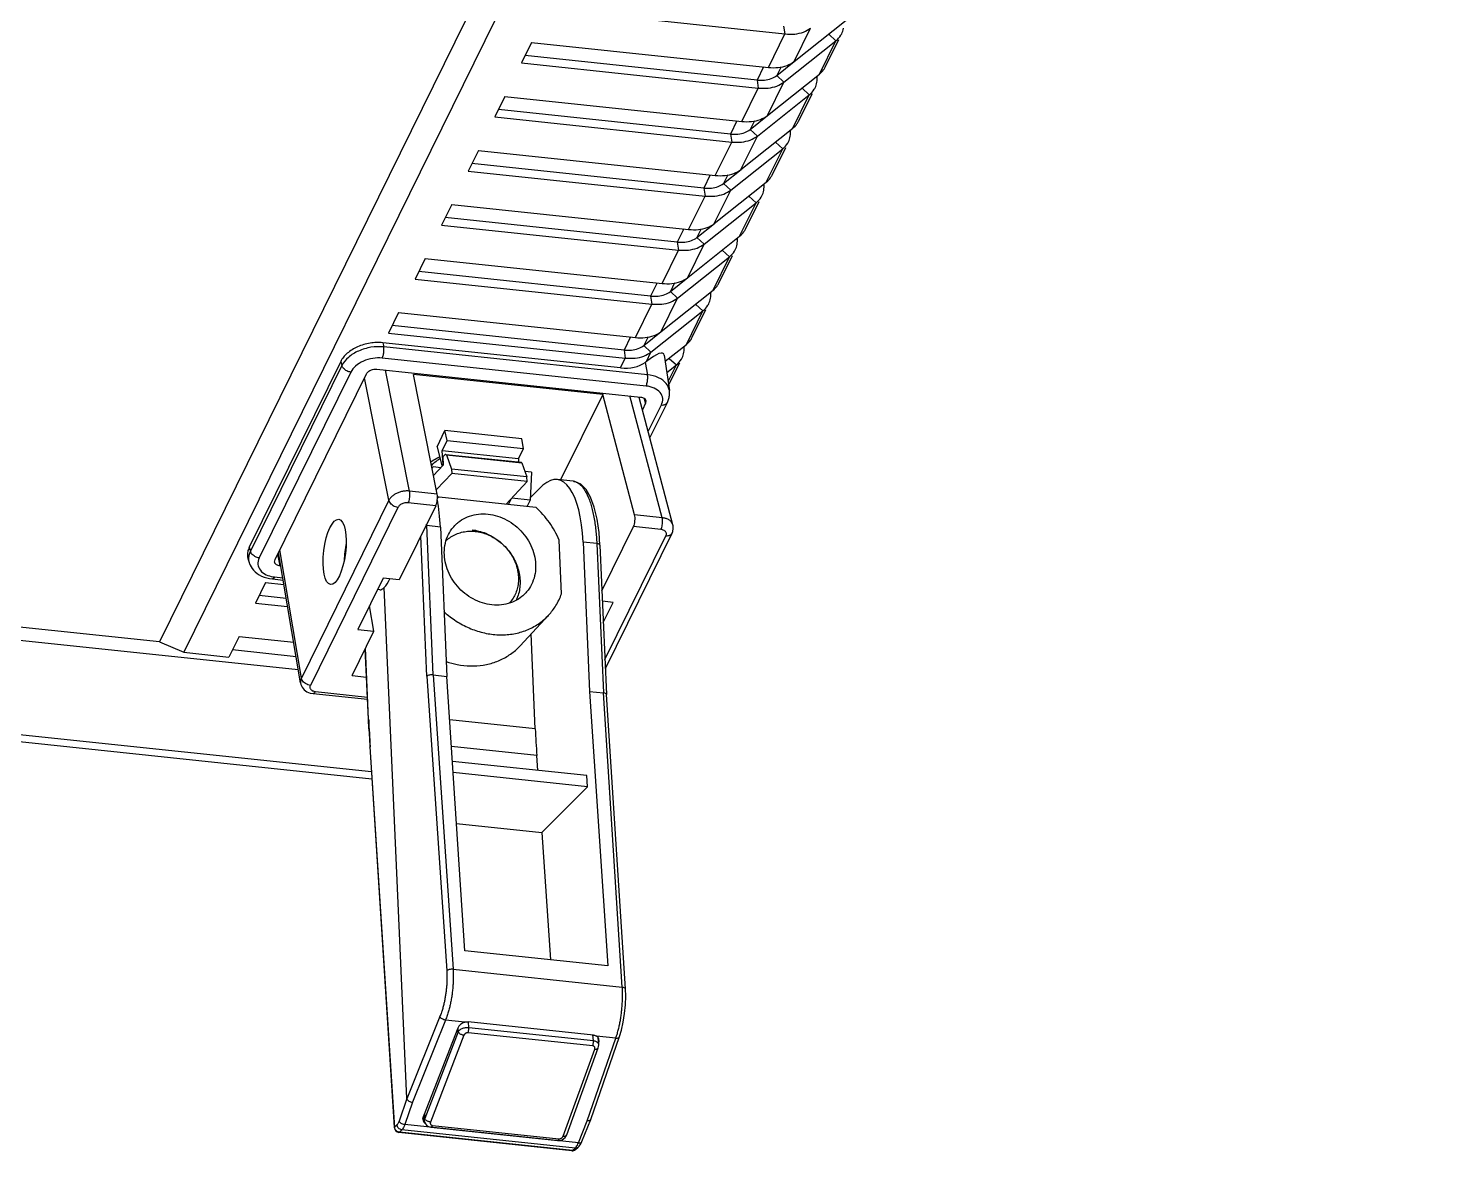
# Model space of a CAD drawing. Header units: millimetres. Extents: x 10368 to 13229, y -13270 to -11269.
# Drawn here: x 12405.1 to 12491.1, y -12820 to -12751.7 of the extents above; entities that cross this region are included whole.
import ezdxf

# ---------------------------------------------------------------- set-up
doc = ezdxf.new("R2010")
doc.units = ezdxf.units.MM

# ---------------------------------------------------------------- blocks, each defined once
blk = doc.blocks.new('u59')
at = {"color": 7, "linetype": 'Continuous'}
for p, q in [((125.4, 555.254), (124.857, 553.903)), ((125.614, 555.329), (125.073, 553.983)), ((125.614, 555.329), (136.17, 554.213)), ((125.793, 555.735), (125.624, 555.592)), ((125.978, 555.788), (125.81, 555.645)), ((125.81, 555.645), (136.347, 554.531)), ((126.019, 555.804), (125.978, 555.788)), ((125.978, 555.788), (136.495, 554.677)), ((126.019, 555.804), (136.535, 554.693)), ((134.586, 554.376), (126.89, 555.189)), ((126.325, 554.832), (124.405, 549.544)), ((126.542, 554.916), (124.622, 549.628)), ((134.49, 554.265), (126.794, 555.078)), ((136.347, 554.531), (136.495, 554.677)), ((136.495, 554.677), (136.535, 554.693)), ((136.638, 554.223), (136.786, 554.368)), ((136.786, 554.368), (138.275, 531.235)), ((138.295, 531.236), (136.803, 554.414)), ((124.855, 553.899), (123.116, 548.869)), ((125.073, 553.983), (123.335, 548.958)), ((124.855, 553.899), (124.857, 553.903)), ((132.576, 548.788), (134.606, 554.064)), ((132.92, 548.567), (134.951, 553.843)), ((132.944, 548.357), (135.034, 553.712)), ((134.951, 553.843), (134.957, 553.514)), ((134.983, 553.951), (134.99, 553.599)), ((135.067, 553.88), (135.034, 553.712)), ((135.702, 552.86), (136.17, 554.213)), ((136.046, 552.639), (136.517, 554)), ((133.692, 547.864), (135.702, 552.86)), ((134.033, 547.645), (136.045, 552.646)), ((136.046, 552.639), (137.419, 521.558)), ((124.377, 549.352), (124.405, 548.945)), ((124.377, 549.351), (124.377, 549.351)), ((124.744, 549.431), (132.321, 548.63)), ((123.335, 548.958), (124.504, 548.835)), ((124.689, 548.77), (132.306, 547.965)), ((124.701, 549.131), (132.278, 548.33)), ((124.701, 549.131), (124.726, 548.766)), ((132.278, 548.33), (132.29, 547.967)), ((132.92, 548.567), (132.928, 548.328)), ((132.523, 547.987), (133.692, 547.864)), ((122.751, 545.963), (123.904, 528.063)), ((133.234, 544.772), (122.944, 545.859)), ((122.944, 545.859), (124.096, 527.964)), ((134.821, 526.955), (133.618, 544.863)), ((123.815, 544.567), (132.522, 543.647)), ((124.929, 527.876), (123.815, 544.567)), ((127.83, 536.45), (127.313, 544.197)), ((134.437, 526.872), (133.234, 544.772)), ((132.522, 543.647), (133.604, 526.96)), ((127.83, 536.45), (125.064, 533.674)), ((133.024, 535.902), (127.83, 536.45)), ((125.064, 533.674), (133.224, 532.812)), ((125.064, 533.674), (125.094, 532.996)), ((125.094, 532.996), (133.268, 532.133)), ((365.902, 509.129), (138.169, 533.19)), ((128.082, 532.681), (128.143, 531.766)), ((138.196, 532.775), (365.929, 508.714)), ((128.143, 531.766), (133.328, 531.218)), ((138.292, 531.281), (138.275, 531.235)), ((128.232, 530.157), (133.432, 529.607)), ((128.232, 530.157), (128.487, 524.382)), ((138.357, 530.15), (138.384, 529.569)), ((138.364, 529.608), (138.365, 529.568)), ((138.383, 529.608), (138.365, 529.568)), ((138.365, 529.568), (138.556, 525.253)), ((138.384, 529.569), (138.573, 525.289)), ((124.305, 518.98), (123.904, 528.064)), ((124.929, 527.876), (124.096, 527.964)), ((124.497, 518.885), (124.096, 527.964)), ((125.33, 518.797), (124.929, 527.876)), ((141.738, 528.007), (138.438, 528.356)), ((141.605, 527.884), (138.444, 528.218)), ((134.437, 526.872), (133.604, 526.96)), ((134.005, 517.88), (133.604, 526.96)), ((134.437, 526.872), (134.838, 517.792)), ((134.821, 526.955), (135.198, 518.433)), ((136.582, 516.686), (141.909, 527.507)), ((137.131, 516.253), (142.458, 527.074)), ((139.375, 526.917), (138.044, 524.214)), ((139.375, 526.917), (138.497, 527.01)), ((142.458, 527.074), (143.772, 519.276)), ((142.507, 527.361), (143.844, 519.424)), ((123.973, 526.484), (119.921, 518.255)), ((366.302, 502.918), (142.644, 526.549)), ((73.121, 370.147), (149.612, 525.496)), ((123.997, 525.939), (120.289, 518.408)), ((129.148, 525.094), (127.416, 523.227)), ((146.642, 525.336), (142.78, 525.744)), ((146.248, 524.536), (146.864, 525.787)), ((149.612, 525.496), (146.864, 525.787)), ((151.09, 524.866), (149.612, 525.496)), ((74.822, 369.967), (151.09, 524.866)), ((146.248, 524.536), (142.924, 524.887)), ((151.09, 524.866), (366.347, 502.122)), ((124.097, 523.678), (123.498, 522.46)), ((137.484, 520.983), (139.024, 524.11)), ((139.024, 524.11), (138.044, 524.214)), ((138.044, 524.214), (138.313, 522.666)), ((145.247, 522.503), (143.291, 522.709)), ((124.182, 521.756), (122.261, 517.854)), ((123.498, 522.46), (124.154, 522.391)), ((126.639, 521.937), (126.783, 518.677)), ((137.691, 521.695), (137.828, 521.681)), ((143.372, 522.226), (145.025, 522.052)), ((144.631, 521.251), (145.247, 522.503)), ((134.287, 516.583), (136.504, 521.086)), ((136.504, 521.086), (137.484, 520.983)), ((144.631, 521.251), (143.517, 521.369)), ((144.219, 521.034), (143.561, 521.104)), ((144.086, 520.911), (143.585, 520.964)), ((143.706, 520.242), (143.754, 520.237)), ((143.754, 520.237), (143.896, 519.529)), ((144.082, 520.008), (144.059, 519.86)), ((145.703, 519.798), (145.634, 520.037)), ((144.059, 519.86), (138.496, 508.562)), ((139.452, 508.461), (145.015, 519.759)), ((139.994, 508.058), (145.557, 519.355)), ((140.063, 507.812), (145.626, 519.11)), ((145.626, 519.11), (145.557, 519.355)), ((124.497, 518.885), (125.33, 518.797)), ((119.866, 517.742), (121.917, 510)), ((120.594, 518.03), (122.261, 517.854)), ((134.005, 517.88), (134.838, 517.792)), ((120.515, 517.318), (122.194, 517.141)), ((120.515, 517.318), (122.477, 509.909)), ((122.194, 517.141), (124.133, 509.821)), ((134.08, 516.05), (128.204, 516.671)), ((128.544, 516.238), (128.73, 516.615)), ((134.287, 516.583), (135.954, 516.407)), ((127.903, 515.458), (128.538, 516.11)), ((128.469, 514.551), (128.544, 516.238)), ((128.544, 516.238), (129.664, 516.119)), ((129.999, 516.481), (128.734, 515.114)), ((129.705, 516.164), (129.869, 516.495)), ((134.196, 515.873), (135.875, 515.695)), ((134.196, 515.873), (135.647, 508.604)), ((135.875, 515.695), (137.344, 508.338)), ((137.131, 516.253), (138.617, 508.808)), ((124.133, 509.821), (126.691, 515.016)), ((125.937, 515.096), (126.913, 514.993)), ((127.768, 515.338), (127.903, 515.458)), ((128.734, 515.114), (133.307, 514.63)), ((128.734, 515.114), (128.746, 514.835)), ((128.746, 514.835), (133.319, 514.352)), ((129.056, 513.984), (128.746, 514.835)), ((134.25, 515.6), (133.307, 514.63)), ((128.469, 514.551), (128.865, 514.509)), ((133.641, 513.499), (129.056, 513.984)), ((133.677, 513.459), (129.091, 513.943)), ((129.251, 513.728), (129.246, 513.927)), ((133.319, 514.352), (133.307, 514.63)), ((133.641, 513.499), (133.319, 514.352)), ((133.824, 514.079), (133.836, 514.078)), ((133.843, 514.092), (133.826, 514.093)), ((134.422, 514.737), (133.828, 514.112)), ((133.85, 513.612), (133.828, 514.112)), ((133.836, 514.078), (133.843, 514.092)), ((133.836, 514.078), (133.887, 513.238)), ((133.897, 514.141), (133.859, 514.145)), ((134.209, 513.003), (133.943, 514.076)), ((133.979, 514.271), (134.448, 514.222)), ((129.251, 513.728), (128.946, 513.107)), ((133.582, 512.617), (128.946, 513.107)), ((128.946, 513.107), (129.062, 512.511)), ((129.251, 513.728), (133.887, 513.238)), ((133.887, 513.238), (133.582, 512.617)), ((133.707, 513.472), (133.85, 513.612)), ((121.265, 512.462), (120.202, 510.303)), ((129.062, 512.511), (133.724, 512.018)), ((133.582, 512.617), (133.724, 512.018)), ((134.209, 513.003), (133.724, 512.018)), ((121.367, 512.075), (120.57, 510.456)), ((121.526, 510.355), (121.719, 510.747)), ((121.505, 510.193), (121.526, 510.355)), ((121.526, 510.355), (121.595, 510.078)), ((137.868, 508.283), (121.831, 509.978)), ((124.133, 509.821), (135.647, 508.604)), ((120.127, 509.256), (119.453, 507.888)), ((120.158, 509.036), (119.658, 508.021)), ((120.392, 507.425), (120.079, 509.582)), ((121.499, 509.304), (137.537, 507.61)), ((120.239, 508.481), (119.658, 508.021)), ((120.098, 507.622), (119.658, 508.021)), ((121.414, 508.622), (137.452, 506.927)), ((121.553, 507.868), (121.414, 508.622)), ((123.052, 508.199), (122.759, 507.604)), ((123.052, 508.199), (137.499, 506.672)), ((140.063, 507.812), (139.994, 508.058)), ((121.199, 507.241), (118.041, 504.737)), ((120.338, 507.798), (119.042, 506.77)), ((121.48, 507.813), (121.199, 507.241)), ((121.639, 506.842), (121.199, 507.241)), ((122.445, 506.321), (122.839, 507.121)), ((137.162, 506.082), (122.759, 507.604)), ((122.839, 507.121), (122.759, 507.604)), ((122.839, 507.121), (136.939, 505.631)), ((118.689, 506.337), (117.856, 504.645)), ((119.042, 506.77), (118.041, 504.737)), ((121.639, 506.842), (120.576, 505.999)), ((122.143, 506.353), (121.142, 504.32)), ((121.379, 506.316), (121.639, 506.842)), ((136.545, 504.831), (122.143, 506.353)), ((137.499, 506.672), (137.452, 506.927)), ((120.583, 505.99), (117.425, 503.486)), ((120.583, 505.99), (119.582, 503.957)), ((136.545, 504.831), (137.162, 506.082)), ((118.481, 504.338), (118.041, 504.737)), ((119.582, 503.957), (116.424, 501.453)), ((120.022, 503.558), (119.582, 503.957)), ((120.828, 503.037), (121.222, 503.837)), ((135.545, 502.798), (121.142, 504.32)), ((121.222, 503.837), (121.142, 504.32)), ((121.222, 503.837), (135.322, 502.347)), ((117.072, 503.053), (116.239, 501.361)), ((117.425, 503.486), (116.424, 501.453)), ((120.022, 503.558), (118.959, 502.715)), ((120.526, 503.069), (119.525, 501.036)), ((119.762, 503.032), (120.022, 503.558)), ((134.928, 501.547), (120.526, 503.069)), ((134.928, 501.547), (135.545, 502.798)), ((118.966, 502.706), (115.808, 500.202)), ((118.966, 502.706), (117.965, 500.673)), ((116.864, 501.054), (116.424, 501.453)), ((133.928, 499.514), (119.525, 501.036)), ((119.604, 500.553), (119.525, 501.036)), ((117.965, 500.673), (114.807, 498.169)), ((115.808, 500.202), (114.807, 498.169)), ((118.404, 500.274), (117.342, 499.431)), ((118.404, 500.274), (117.965, 500.673)), ((118.145, 499.748), (118.404, 500.274)), ((119.211, 499.753), (119.604, 500.553)), ((119.604, 500.553), (133.705, 499.063)), ((117.349, 499.422), (114.191, 496.918)), ((115.455, 499.769), (114.622, 498.077)), ((117.349, 499.422), (116.348, 497.389)), ((118.909, 499.784), (117.908, 497.752)), ((133.311, 498.263), (118.909, 499.784)), ((133.311, 498.263), (133.928, 499.514)), ((115.247, 497.769), (114.807, 498.169)), ((132.31, 496.23), (117.908, 497.752)), ((117.987, 497.269), (117.908, 497.752)), ((116.348, 497.389), (113.19, 494.885)), ((114.191, 496.918), (113.19, 494.885)), ((116.787, 496.99), (115.725, 496.147)), ((116.787, 496.99), (116.348, 497.389)), ((116.528, 496.464), (116.787, 496.99)), ((117.594, 496.468), (117.987, 497.269)), ((117.987, 497.269), (132.088, 495.779)), ((115.732, 496.138), (112.574, 493.633)), ((113.838, 496.485), (113.005, 494.793)), ((115.732, 496.138), (114.731, 494.105)), ((117.292, 496.5), (116.291, 494.467)), ((131.694, 494.979), (117.292, 496.5)), ((131.694, 494.979), (132.31, 496.23)), ((113.63, 494.485), (113.19, 494.885)), ((130.693, 492.946), (116.291, 494.467)), ((116.37, 493.984), (116.291, 494.467)), ((114.731, 494.105), (111.573, 491.601)), ((112.574, 493.633), (111.573, 491.601)), ((115.17, 493.706), (114.108, 492.862)), ((115.17, 493.706), (114.731, 494.105)), ((114.911, 493.179), (115.17, 493.706)), ((115.976, 493.184), (116.37, 493.984)), ((116.37, 493.984), (130.471, 492.495)), ((114.115, 492.854), (110.957, 490.349)), ((112.221, 493.201), (111.388, 491.509)), ((114.115, 492.854), (113.114, 490.821)), ((115.675, 493.216), (114.674, 491.183)), ((130.077, 491.694), (115.675, 493.216)), ((130.077, 491.694), (130.693, 492.946)), ((112.013, 491.201), (111.573, 491.601)), ((113.114, 490.821), (109.956, 488.316)), ((113.553, 490.421), (113.114, 490.821)), ((129.076, 489.662), (114.674, 491.183)), ((114.753, 490.7), (114.674, 491.183)), ((110.604, 489.917), (109.771, 488.225)), ((110.957, 490.349), (109.956, 488.316)), ((113.553, 490.421), (112.491, 489.578)), ((114.058, 489.932), (113.057, 487.899)), ((113.294, 489.895), (113.553, 490.421)), ((128.46, 488.41), (114.058, 489.932)), ((114.359, 489.9), (114.753, 490.7)), ((114.753, 490.7), (128.854, 489.21)), ((112.498, 489.57), (109.34, 487.065)), ((112.498, 489.57), (111.497, 487.537)), ((128.46, 488.41), (129.076, 489.662)), ((110.396, 487.917), (109.956, 488.316)), ((127.459, 486.377), (113.057, 487.899)), ((113.136, 487.416), (113.057, 487.899))]:
    blk.add_line(p, q, dxfattribs=at)
for points in [[(125.624, 555.591), (125.565, 555.533), (125.463, 555.386), (125.4, 555.254)], [(126.89, 555.189), (126.814, 555.191), (126.707, 555.175), (126.604, 555.137), (126.509, 555.078), (126.427, 555.002), (126.362, 554.911), (126.325, 554.832)], [(134.983, 553.951), (134.983, 553.971), (134.963, 554.076), (134.919, 554.172), (134.853, 554.253), (134.769, 554.317), (134.671, 554.359), (134.586, 554.376)], [(124.404, 549.544), (124.384, 549.47), (124.376, 549.369), (124.377, 549.351)], [(123.116, 548.869), (122.996, 548.475), (122.884, 547.981), (122.802, 547.461), (122.753, 546.93), (122.737, 546.405), (122.751, 545.963)], [(138.357, 530.15), (138.324, 530.753), (138.295, 531.236)], [(142.508, 527.36), (142.486, 527.453), (142.408, 527.623), (142.284, 527.772), (142.118, 527.891), (141.918, 527.973), (141.738, 528.007)], [(119.921, 518.254), (119.877, 518.145), (119.845, 517.978), (119.851, 517.813), (119.866, 517.741)], [(124.305, 518.98), (124.36, 518.219), (124.474, 517.41), (124.648, 516.677), (124.875, 516.065), (125.149, 515.598), (125.467, 515.281), (125.822, 515.116), (125.94, 515.096)]]:
    blk.add_lwpolyline(points, dxfattribs=at)
for centre, radius, start, end in [((125.987, 555.506), 0.3, 103.93271, 130.35949), ((125.987, 555.504), 0.302, 91.84715, 103.8884), ((125.987, 555.507), 0.299, 83.98962, 91.87459), ((136.503, 554.395), 0.3, 3.66963, 83.97066), ((55.481, 525.916), 82.965, 2.55027, 3.67583), ((143.885, 519), 1.921, 81.09506, 83.98808), ((144.583, 519.734), 1.094, 16.10562, 19.15398), ((134.913, 518.502), 0.713, 263.98965, 267.50671), ((147.728, 518.361), 12.902, 182.52736, 182.88448), ((131.883, 518.967), 3.653, 306.99044, 309.10872), ((126.003, 515.724), 0.631, 260.05273, 264.01693), ((132.865, 518.551), 4.135, 291.76186, 292.17312), ((133.263, 515.301), 1.603, 317.66699, 321.20756), ((120.422, 507.042), 1.243, 153.92535, 170.10246), ((122.676, 506.308), 1.922, 125.73934, 128.47424), ((119.758, 505.813), 1.191, 144.32645, 153.86627), ((118.805, 503.758), 1.243, 153.92535, 170.10246), ((118.141, 502.528), 1.191, 144.32645, 153.86627), ((117.188, 500.474), 1.243, 153.92535, 170.10246), ((116.524, 499.244), 1.191, 144.32645, 153.86627), ((115.571, 497.19), 1.243, 153.92535, 170.10246), ((114.907, 495.96), 1.191, 144.32645, 153.86627), ((113.954, 493.906), 1.243, 153.92535, 170.10246), ((113.29, 492.676), 1.191, 144.32645, 153.86627), ((112.336, 490.622), 1.243, 153.92535, 170.10246), ((111.673, 489.392), 1.191, 144.32645, 153.86627), ((110.719, 487.337), 1.243, 153.92535, 170.10246)]:
    blk.add_arc(centre, radius, start, end, dxfattribs=at)
for centre, major_axis, ratio, start_param, end_param in [((134.568, 553.761), (0.439, 0.313), 0.760447, -0.489718, 0.240231), ((133.984, 547.519), (2.059, 5.13), 0.024052, -0.052991, -0.026813), ((124.847, 549.213), (0.441, 0.28), 0.785651, -3.931655, -2.80472), ((132.478, 548.407), (0.447, 0.283), 0.763647, -1.931237, -0.804301), ((115.658, 518.103), (3.769, 33.288), 0.362697, -1.159563, -1.107203), ((137.501, 519.704), (0.188, 1.991), 0.325129, -0.003821, 0.404972), ((137.501, 519.704), (0.233, 1.987), 0.370187, 0.412702, 0.885125), ((139.179, 519.527), (0.188, 1.991), 0.325129, -1.884141, -1.342558), ((127.582, 520.956), (0.675, 5.962), 0.362697, -4.301156, -2.75654), ((122.353, 517.479), (0.042, 0.498), 0.364433, 0.750087, 2.347064), ((136.061, 520.06), (0.587, 5.971), 0.332661, -4.306303, -3.983584), ((134.355, 516.211), (0.062, 0.496), 0.330706, 0.764207, 2.361183), ((129.112, 514.142), (0.02, 0.199), 0.340182, -3.754836, -3.14221), ((133.879, 513.942), (0.018, 0.199), 0.358884, 5.482528, 7.035871), ((133.699, 513.658), (0.022, 0.199), 0.3552, -3.752264, -2.731754), ((123.427, 506.165), (2.289, -1.235), 0.714452, 2.092267, 2.807854), ((122.142, 509.17), (1.708, 1.838), 0.213883, -3.311244, -2.184633)]:
    blk.add_ellipse(centre, major_axis=major_axis, ratio=ratio, start_param=start_param, end_param=end_param, dxfattribs=at)
blk.add_ellipse((140.433, 519.394), major_axis=(0.25, 1.985), ratio=0.330706, dxfattribs=at)
for points, start_tangent, end_tangent in [([(125.614, 555.329), (125.512, 555.328), (125.436, 555.298), (125.4, 555.254)], (-0.992225, 0.124457), (-0.388072, -0.921629)), ([(125.81, 555.645), (125.741, 555.568), (125.674, 555.461), (125.614, 555.329)], (-0.755499, -0.65515), (-0.366525, -0.930408)), ([(125.81, 555.645), (125.705, 555.635), (125.624, 555.592)], (-0.993332, 0.115289), (-0.763271, -0.646078)), ([(125.978, 555.788), (125.895, 555.784), (125.819, 555.753), (125.793, 555.735)], (-0.993332, 0.115289), (-0.762263, -0.647268)), ([(126.794, 555.078), (126.819, 555.132), (126.847, 555.17), (126.876, 555.188), (126.89, 555.189)], (0.350319, 0.93663), (0.995025, -0.099625)), ([(126.542, 554.916), (126.471, 554.917), (126.41, 554.904), (126.362, 554.88), (126.331, 554.845), (126.325, 554.832)], (-0.995221, 0.097652), (-0.338236, -0.941061)), ([(126.794, 555.078), (126.752, 555.077), (126.708, 555.069), (126.665, 555.051), (126.625, 555.026), (126.59, 554.994), (126.562, 554.956), (126.542, 554.916)], (-0.994493, 0.104806), (-0.34149, -0.939885)), ([(134.49, 554.265), (134.515, 554.319), (134.542, 554.356), (134.571, 554.375), (134.586, 554.376)], (0.350319, 0.93663), (0.99495, -0.100369)), ([(136.17, 554.213), (136.225, 554.347), (136.284, 554.454), (136.347, 554.531)], (0.333957, 0.942588), (0.71993, 0.694047)), ([(136.347, 554.531), (136.456, 554.499), (136.55, 554.43), (136.614, 554.333), (136.638, 554.223)], (0.995475, -0.095027), (0.031111, -0.999516)), ([(136.495, 554.677), (136.581, 554.655), (136.661, 554.608), (136.726, 554.539), (136.769, 554.457), (136.786, 554.368)], (0.995475, -0.095027), (0.031111, -0.999516)), ([(136.802, 554.414), (136.803, 554.407), (136.786, 554.368)], (0.084141, -0.996454), (-0.627353, -0.778735)), ([(124.857, 553.903), (124.895, 553.95), (124.971, 553.98), (125.073, 553.983)], (0.382683, 0.92388), (0.994465, -0.105072)), ([(134.606, 554.064), (134.617, 554.105), (134.618, 554.145), (134.609, 554.182), (134.59, 554.214), (134.563, 554.239), (134.529, 554.256), (134.49, 554.265)], (0.359094, 0.933301), (-0.994433, 0.105374)), ([(134.606, 554.064), (134.682, 554.049), (134.756, 554.022), (134.824, 553.986), (134.882, 553.941), (134.925, 553.893), (134.951, 553.843)], (0.99365, -0.112515), (0.308023, -0.951379)), ([(134.951, 553.843), (134.979, 553.908), (134.983, 553.951)], (0.529207, 0.848493), (-0.017555, 0.999846)), ([(136.17, 554.213), (136.284, 554.189), (136.39, 554.14), (136.472, 554.074), (136.517, 554)], (0.996309, -0.085841), (0.310232, -0.950661)), ([(136.517, 554), (136.554, 554.093), (136.595, 554.169), (136.638, 554.223)], (0.326905, 0.945057), (0.711496, 0.70269)), ([(136.045, 552.646), (135.999, 552.719), (135.917, 552.785), (135.813, 552.835), (135.702, 552.86)], (-0.342372, 0.939564), (-0.994465, 0.105072)), ([(124.377, 549.351), (124.379, 549.334), (124.402, 549.274), (124.45, 549.221), (124.518, 549.178), (124.603, 549.148), (124.701, 549.131)], (0.067035, -0.997751), (0.995441, -0.095381)), ([(124.622, 549.628), (124.551, 549.629), (124.489, 549.617), (124.441, 549.592), (124.411, 549.557), (124.405, 549.544)], (-0.995221, 0.097652), (-0.338194, -0.941076)), ([(124.622, 549.628), (124.612, 549.588), (124.613, 549.548), (124.623, 549.512), (124.642, 549.481), (124.67, 549.456), (124.705, 549.439), (124.744, 549.431)], (-0.341184, -0.939997), (0.994434, -0.105358)), ([(124.744, 549.431), (124.723, 549.363), (124.709, 549.287), (124.701, 549.208), (124.701, 549.131)], (-0.350319, -0.93663), (0.05119, -0.998689)), ([(123.335, 548.958), (123.244, 548.672), (123.173, 548.407), (123.114, 548.149), (123.063, 547.884), (123.019, 547.606), (122.983, 547.321), (122.956, 547.036), (122.938, 546.758), (122.929, 546.481), (122.93, 546.187), (122.944, 545.859)], (-0.329182, -0.944267), (0.064392, -0.997925)), ([(123.335, 548.958), (123.233, 548.953), (123.156, 548.921), (123.116, 548.869)], (-0.996309, 0.085841), (-0.331839, -0.943336)), ([(124.689, 548.77), (124.592, 548.792), (124.504, 548.835)], (-0.994465, 0.105072), (-0.833384, 0.552695)), ([(132.321, 548.63), (132.3, 548.562), (132.286, 548.486), (132.278, 548.407), (132.278, 548.33)], (-0.350322, -0.936629), (0.051193, -0.998689)), ([(132.278, 548.33), (132.385, 548.326), (132.495, 548.335), (132.604, 548.359), (132.706, 548.396), (132.796, 548.445), (132.869, 548.503), (132.92, 548.567)], (0.993399, -0.114713), (0.517633, 0.855603)), ([(132.321, 548.63), (132.363, 548.63), (132.407, 548.639), (132.451, 548.656), (132.491, 548.681), (132.527, 548.712), (132.556, 548.749), (132.576, 548.788)], (0.994491, -0.104819), (0.359396, 0.933185)), ([(132.576, 548.788), (132.651, 548.773), (132.725, 548.747), (132.794, 548.71), (132.851, 548.665), (132.895, 548.617), (132.92, 548.567)], (0.99365, -0.112515), (0.308023, -0.951379)), ([(132.523, 547.987), (132.411, 547.965), (132.306, 547.965)], (-0.959852, -0.280508), (-0.994465, 0.105072)), ([(133.234, 544.772), (133.221, 545.099), (133.222, 545.393), (133.233, 545.671), (133.255, 545.948), (133.287, 546.232), (133.329, 546.516), (133.38, 546.794), (133.439, 547.058), (133.506, 547.315), (133.588, 547.58), (133.692, 547.864)], (-0.066893, 0.99776), (0.371032, 0.92862)), ([(133.618, 544.863), (133.606, 545.157), (133.607, 545.422), (133.617, 545.671), (133.637, 545.921), (133.666, 546.177), (133.704, 546.432), (133.75, 546.682), (133.804, 546.919), (133.865, 547.151), (133.939, 547.389), (134.033, 547.645)], (-0.06702, 0.997752), (0.373294, 0.927713)), ([(133.692, 547.864), (133.802, 547.837), (133.905, 547.786), (133.986, 547.718), (134.033, 547.645)], (0.992225, -0.124457), (0.342138, -0.93965)), ([(122.944, 545.859), (122.846, 545.88), (122.779, 545.915), (122.751, 545.96), (122.751, 545.963)], (-0.994326, 0.106374), (-0.048134, 0.998841)), ([(133.234, 544.772), (133.348, 544.77), (133.46, 544.787), (133.555, 544.819), (133.618, 544.863)], (0.994601, -0.10377), (0.68321, 0.730222)), ([(123.904, 528.063), (123.904, 528.061), (123.931, 528.018), (123.998, 527.984), (124.096, 527.964)], (0.042397, -0.999101), (0.994465, -0.105072)), ([(141.605, 527.884), (141.66, 527.968), (141.717, 528.006), (141.738, 528.006)], (0.441734, 0.897146), (0.990719, -0.135924)), ([(141.909, 527.507), (141.934, 527.581), (141.933, 527.654), (141.909, 527.722), (141.86, 527.782), (141.791, 527.83), (141.704, 527.865), (141.605, 527.884)], (0.441502, 0.89726), (-0.994446, 0.105246)), ([(134.437, 526.872), (134.55, 526.869), (134.663, 526.884), (134.758, 526.914), (134.821, 526.955)], (0.994465, -0.105072), (0.706333, 0.70788)), ([(141.909, 527.507), (142.06, 527.472), (142.203, 527.403), (142.325, 527.307), (142.413, 527.194), (142.458, 527.074)], (0.994465, -0.105072), (0.18067, -0.983544)), ([(142.458, 527.074), (142.507, 527.22), (142.508, 527.36)], (0.448927, 0.893568), (-0.163921, 0.986474)), ([(133.647, 526.064), (132.98, 526.239), (132.178, 526.323), (131.394, 526.27), (130.651, 526.081), (129.971, 525.76), (129.374, 525.318), (129.148, 525.094)], (-0.948203, 0.317666), (-0.679973, -0.733237)), ([(133.788, 523.024), (133.595, 523.192), (132.855, 523.713), (132.052, 524.102), (131.212, 524.345), (130.364, 524.435), (129.537, 524.368), (128.761, 524.146), (128.06, 523.777), (127.46, 523.274), (127.416, 523.227)], (-0.739296, 0.673381), (-0.679994, -0.733218)), ([(127.416, 523.227), (126.981, 522.653), (126.639, 521.937)], (-0.679994, -0.733218), (-0.335243, -0.942132)), ([(128.851, 521.925), (129.042, 522.101), (129.495, 522.39), (130.016, 522.569), (130.576, 522.629), (131.158, 522.567), (131.728, 522.388), (132.27, 522.097), (132.753, 521.709), (133.161, 521.239), (133.472, 520.71), (133.676, 520.142), (133.762, 519.562)], (0.692439, 0.721476), (0.044105, -0.999027)), ([(128.214, 520.148), (128.249, 520.715), (128.404, 521.245), (128.672, 521.713), (128.851, 521.925)], (-0.044105, 0.999027), (0.692439, 0.721476)), ([(132.08, 518.05), (131.662, 518.125), (131.25, 518.26), (130.854, 518.453), (130.483, 518.699), (130.145, 518.993), (129.847, 519.328), (129.596, 519.696), (129.398, 520.09), (129.258, 520.5), (129.177, 520.918), (129.159, 521.334), (129.203, 521.738), (129.309, 522.122), (129.4, 522.338)], (-0.994465, 0.105072), (0.435218, 0.900325)), ([(131.888, 518.147), (131.512, 518.215), (131.141, 518.337), (130.785, 518.51), (130.451, 518.732), (130.147, 518.996), (129.878, 519.297), (129.653, 519.629), (129.475, 519.983), (129.348, 520.353), (129.276, 520.728), (129.259, 521.103), (129.299, 521.467), (129.394, 521.812), (129.542, 522.132), (129.741, 522.419), (129.819, 522.508)], (-0.994465, 0.105072), (0.682141, 0.731221)), ([(144.086, 520.911), (144.174, 521.023), (144.218, 521.028)], (0.441734, 0.897146), (0.994224, -0.107327)), ([(145.096, 520.15), (144.947, 520.511), (144.589, 520.779), (144.182, 520.898)], (-0.089205, 0.996013), (-0.987893, 0.155138)), ([(144.882, 520.858), (144.219, 521.034)], (-0.907376, 0.42032), (-0.994465, 0.105072)), ([(145.375, 520.501), (144.882, 520.858)], (-0.664799, 0.747022), (-0.907376, 0.42032)), ([(133.072, 517.731), (132.934, 517.608), (132.481, 517.32), (131.96, 517.141), (131.4, 517.081), (130.818, 517.142), (130.247, 517.322), (129.706, 517.613), (129.223, 518), (128.815, 518.471), (128.503, 519), (128.3, 519.568), (128.214, 520.148)], (-0.716743, -0.697337), (-0.044105, 0.999027)), ([(143.754, 520.237), (143.966, 520.169), (144.077, 520.03), (144.082, 520.008)], (0.994465, -0.105072), (0.166885, -0.985976)), ([(145.015, 519.759), (145.096, 520.15)], (0.441734, 0.897146), (-0.089205, 0.996013)), ([(145.617, 520.093), (145.375, 520.501)], (-0.327973, 0.944687), (-0.664799, 0.747022)), ([(145.557, 519.355), (145.664, 519.879), (145.633, 520.037)], (0.441734, 0.897146), (-0.284383, 0.958711)), ([(133.762, 519.562), (133.727, 518.995), (133.572, 518.465), (133.304, 517.997), (133.072, 517.731)], (0.044105, -0.999027), (-0.716743, -0.697337)), ([(145.015, 519.759), (145.251, 519.688), (145.336, 519.638)], (0.994465, -0.105072), (0.82529, -0.564709)), ([(145.336, 519.638), (145.448, 519.541)], (0.82529, -0.564709), (0.675266, -0.737575)), ([(145.448, 519.541), (145.557, 519.355)], (0.675266, -0.737575), (0.268877, -0.963175)), ([(145.626, 519.11), (145.718, 519.375), (145.733, 519.638), (145.703, 519.798)], (0.441734, 0.897146), (-0.276908, 0.960897)), ([(120.289, 518.408), (120.147, 518.404), (120.027, 518.363), (119.942, 518.289), (119.921, 518.255)], (-0.994465, 0.105072), (-0.439835, -0.898079)), ([(120.289, 518.408), (120.265, 518.334), (120.265, 518.26), (120.29, 518.192), (120.338, 518.132), (120.407, 518.084), (120.494, 518.049), (120.594, 518.03)], (-0.441502, -0.89726), (0.994446, -0.105246)), ([(124.305, 518.98), (124.305, 518.977), (124.332, 518.936), (124.399, 518.904), (124.497, 518.885)], (0.013104, -0.999914), (0.994465, -0.105072)), ([(125.695, 515.17), (125.592, 515.233), (125.445, 515.36), (125.305, 515.527), (125.173, 515.733), (125.051, 515.976), (124.939, 516.254), (124.837, 516.565), (124.747, 516.909), (124.67, 517.28), (124.606, 517.672), (124.556, 518.076), (124.52, 518.483), (124.497, 518.885)], (-0.888504, 0.458869), (-0.044106, 0.999027)), ([(126.783, 518.677), (127.049, 518.124), (127.378, 517.601), (127.765, 517.113), (128.204, 516.671)], (0.381586, -0.924333), (0.741897, -0.670513)), ([(133.647, 518.702), (133.571, 518.634), (133.287, 518.432), (132.97, 518.279), (132.625, 518.18), (132.262, 518.135), (131.888, 518.147)], (-0.727487, -0.686122), (-0.994465, 0.105072)), ([(119.866, 517.741), (119.909, 517.638), (120.005, 517.519), (120.143, 517.423), (120.316, 517.355), (120.515, 517.318)], (0.258132, -0.96611), (0.995455, -0.095237)), ([(120.594, 518.03), (120.547, 517.908), (120.513, 517.76), (120.495, 517.602), (120.496, 517.45), (120.515, 517.318)], (-0.441734, -0.897146), (0.226362, -0.974043)), ([(135.954, 516.407), (136.061, 516.404), (136.172, 516.418), (136.28, 516.448), (136.379, 516.492), (136.466, 516.549), (136.534, 516.614), (136.582, 516.686)], (0.994481, -0.104916), (0.441992, 0.897019)), ([(136.582, 516.686), (136.732, 516.652), (136.876, 516.583), (136.997, 516.487), (137.085, 516.373), (137.13, 516.253)], (0.994465, -0.105072), (0.18067, -0.983544)), ([(135.954, 516.407), (135.907, 516.285), (135.873, 516.138), (135.856, 515.98), (135.857, 515.827), (135.875, 515.695)], (-0.441734, -0.897146), (0.226362, -0.974043)), ([(135.875, 515.695), (136.091, 515.688), (136.312, 515.714), (136.528, 515.773), (136.726, 515.862), (136.899, 515.975), (137.036, 516.108), (137.131, 516.253)], (0.993391, -0.114783), (0.434608, 0.90062)), ([(125.773, 515.135), (125.746, 515.146), (125.695, 515.17)], (-0.935739, 0.352693), (-0.888504, 0.458869)), ([(125.893, 515.102), (125.773, 515.135)], (-0.984972, 0.172713), (-0.935739, 0.352693)), ([(134.028, 513.738), (134.344, 513.95), (134.548, 514.133)], (0.86979, 0.493422), (0.695997, 0.718045)), ([(134.587, 513.915), (134.225, 513.7), (134.058, 513.618)], (-0.827263, -0.561815), (-0.908464, -0.417964)), ([(120.11, 510.06), (120.07, 509.818), (120.079, 509.582)], (-0.260376, -0.965507), (0.143481, -0.989653)), ([(120.202, 510.303), (120.11, 510.06)], (-0.441734, -0.897146), (-0.260376, -0.965507)), ([(120.57, 510.456), (120.354, 510.433), (120.213, 510.322), (120.202, 510.303)], (-0.994465, 0.105072), (-0.430855, -0.902421)), ([(120.57, 510.456), (120.489, 510.064)], (-0.441734, -0.897146), (0.089221, -0.996012)), ([(120.489, 510.064), (120.638, 509.704), (120.996, 509.436), (121.499, 509.304)], (0.089221, -0.996012), (0.994465, -0.105072)), ([(121.831, 509.978), (121.619, 510.046), (121.508, 510.184), (121.506, 510.193)], (-0.994465, 0.105072), (-0.234287, 0.972167)), ([(120.08, 509.582), (120.271, 509.152), (120.741, 508.799), (121.414, 508.622)], (0.150824, -0.988561), (0.994465, -0.105072)), ([(121.499, 509.304), (121.431, 509.098), (121.4, 508.85), (121.414, 508.622)], (-0.441734, -0.897146), (0.181486, -0.983394)), ([(119.658, 508.021), (119.354, 507.678), (119.305, 507.588)], (-0.783462, -0.62144), (-0.440658, -0.897675)), ([(137.452, 506.927), (138.224, 506.952), (138.978, 507.176), (139.6, 507.564), (139.994, 508.058)], (0.994465, -0.105072), (0.441734, 0.897146)), ([(137.537, 507.61), (138.114, 507.628), (138.687, 507.797), (139.159, 508.092), (139.452, 508.461)], (0.994465, -0.105072), (0.441734, 0.897146)), ([(138.496, 508.562), (138.353, 508.405), (138.123, 508.302), (137.868, 508.283)], (-0.441734, -0.897146), (-0.994465, 0.105072)), ([(139.452, 508.461), (139.689, 508.39), (139.886, 508.244), (139.994, 508.058)], (0.994465, -0.105072), (0.268877, -0.963175)), ([(119.197, 507.256), (119.184, 506.892)], (-0.172599, -0.984992), (0.089079, -0.996025)), ([(122.759, 507.604), (122.162, 507.606), (121.63, 507.482), (121.199, 507.241)], (-0.994465, 0.105072), (-0.783462, -0.62144)), ([(122.839, 507.121), (122.379, 507.122), (121.971, 507.027), (121.639, 506.842)], (-0.994465, 0.105072), (-0.783462, -0.62144)), ([(137.537, 507.61), (137.468, 507.403), (137.437, 507.155), (137.452, 506.927)], (-0.441734, -0.897146), (0.181486, -0.983394)), ([(137.499, 506.672), (137.883, 506.659), (138.278, 506.697), (138.668, 506.787), (139.038, 506.923), (139.375, 507.101), (139.665, 507.314), (139.898, 507.554), (140.063, 507.812)], (0.994465, -0.105072), (0.441734, 0.897146)), ([(119.042, 506.77), (118.791, 506.507)], (-0.783462, -0.62144), (-0.582554, -0.812792)), ([(121.546, 506.355), (121.014, 506.231), (120.583, 505.99)], (-0.994275, -0.106854), (-0.783462, -0.62144)), ([(122.143, 506.353), (121.546, 506.355)], (-0.994465, 0.105072), (-0.994275, -0.106854)), ([(118.041, 504.737), (117.737, 504.394), (117.688, 504.304)], (-0.783462, -0.62144), (-0.440658, -0.897675)), ([(117.58, 503.972), (117.567, 503.608)], (-0.172599, -0.984992), (0.089079, -0.996025)), ([(121.142, 504.32), (120.545, 504.322), (120.013, 504.198), (119.582, 503.957)], (-0.994465, 0.105072), (-0.783462, -0.62144)), ([(121.222, 503.837), (120.762, 503.838), (120.354, 503.743), (120.022, 503.558)], (-0.994465, 0.105072), (-0.783462, -0.62144)), ([(117.425, 503.486), (117.174, 503.223)], (-0.783462, -0.62144), (-0.582554, -0.812792)), ([(119.929, 503.07), (119.397, 502.947), (118.966, 502.706)], (-0.994275, -0.106854), (-0.783462, -0.62144)), ([(120.526, 503.069), (119.929, 503.07)], (-0.994465, 0.105072), (-0.994275, -0.106854)), ([(116.424, 501.453), (116.12, 501.11), (116.071, 501.02)], (-0.783462, -0.62144), (-0.440658, -0.897675)), ([(119.525, 501.036), (118.928, 501.038), (118.396, 500.914), (117.965, 500.673)], (-0.994465, 0.105072), (-0.783462, -0.62144)), ([(115.808, 500.202), (115.557, 499.939)], (-0.783462, -0.62144), (-0.582554, -0.812792)), ([(115.963, 500.688), (115.949, 500.323)], (-0.172599, -0.984992), (0.089079, -0.996025)), ([(119.604, 500.553), (119.145, 500.554), (118.737, 500.459), (118.404, 500.274)], (-0.994465, 0.105072), (-0.783462, -0.62144)), ([(118.312, 499.786), (117.78, 499.663), (117.349, 499.422)], (-0.994275, -0.106854), (-0.783462, -0.62144)), ([(118.909, 499.784), (118.312, 499.786)], (-0.994465, 0.105072), (-0.994275, -0.106854)), ([(114.807, 498.169), (114.503, 497.826), (114.454, 497.736)], (-0.783462, -0.62144), (-0.440658, -0.897675)), ([(117.908, 497.752), (117.311, 497.753), (116.779, 497.63), (116.348, 497.389)], (-0.994465, 0.105072), (-0.783462, -0.62144)), ([(114.191, 496.918), (113.94, 496.655)], (-0.783462, -0.62144), (-0.582554, -0.812792)), ([(114.346, 497.403), (114.332, 497.039)], (-0.172599, -0.984992), (0.089079, -0.996025)), ([(117.987, 497.269), (117.528, 497.27), (117.12, 497.175), (116.787, 496.99)], (-0.994465, 0.105072), (-0.783462, -0.62144)), ([(116.695, 496.502), (116.163, 496.379), (115.732, 496.138)], (-0.994275, -0.106854), (-0.783462, -0.62144)), ([(117.292, 496.5), (116.695, 496.502)], (-0.994465, 0.105072), (-0.994275, -0.106854)), ([(113.19, 494.885), (112.886, 494.542), (112.837, 494.452)], (-0.783462, -0.62144), (-0.440658, -0.897675)), ([(116.291, 494.467), (115.694, 494.469), (115.162, 494.346), (114.731, 494.105)], (-0.994465, 0.105072), (-0.783462, -0.62144)), ([(112.574, 493.633), (112.323, 493.371)], (-0.783462, -0.62144), (-0.582554, -0.812792)), ([(112.729, 494.119), (112.715, 493.755)], (-0.172599, -0.984992), (0.089079, -0.996025)), ([(116.37, 493.984), (115.911, 493.986), (115.503, 493.891), (115.17, 493.706)], (-0.994465, 0.105072), (-0.783462, -0.62144)), ([(115.078, 493.218), (114.546, 493.095), (114.115, 492.854)], (-0.994275, -0.106854), (-0.783462, -0.62144)), ([(115.675, 493.216), (115.078, 493.218)], (-0.994465, 0.105072), (-0.994275, -0.106854)), ([(111.573, 491.601), (111.269, 491.258), (111.22, 491.168)], (-0.783462, -0.62144), (-0.440658, -0.897675)), ([(111.112, 490.835), (111.098, 490.471)], (-0.172599, -0.984992), (0.089079, -0.996025)), ([(114.674, 491.183), (114.077, 491.185), (113.545, 491.062), (113.114, 490.821)], (-0.994465, 0.105072), (-0.783462, -0.62144)), ([(114.753, 490.7), (114.294, 490.702), (113.885, 490.607), (113.553, 490.421)], (-0.994465, 0.105072), (-0.783462, -0.62144)), ([(110.957, 490.349), (110.706, 490.087)], (-0.783462, -0.62144), (-0.582554, -0.812792)), ([(113.461, 489.934), (112.929, 489.81), (112.498, 489.57)], (-0.994275, -0.106854), (-0.783462, -0.62144)), ([(114.058, 489.932), (113.461, 489.934)], (-0.994465, 0.105072), (-0.994275, -0.106854)), ([(109.956, 488.316), (109.652, 487.974), (109.603, 487.884)], (-0.783462, -0.62144), (-0.440658, -0.897675)), ([(113.057, 487.899), (112.46, 487.901), (111.928, 487.778), (111.497, 487.537)], (-0.994465, 0.105072), (-0.783462, -0.62144))]:
    blk.add_spline(points, degree=3, dxfattribs=dict(at, start_tangent=start_tangent, end_tangent=end_tangent))

msp = doc.modelspace()

# ---------------------------------------------------------------- block references
at = {"rotation": 180}
msp.add_blockref('u59', (12564.199, -12264.161), dxfattribs=at)

doc.saveas('drawing.dxf')
